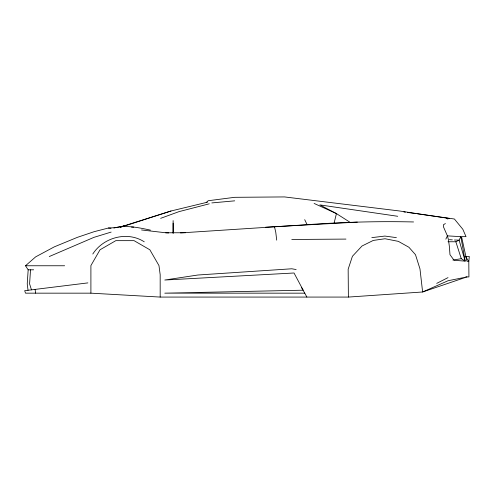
<?xml version="1.0" encoding="UTF-8"?>
<svg xmlns="http://www.w3.org/2000/svg" width="494" height="494" viewBox="0 0 494 494"><rect width="100%" height="100%" fill="white"/><g stroke="black" fill="none" stroke-linecap="round" stroke-linejoin="round"><path stroke-width="0.74" d="M173.122 220.59L173.122 233.168L173.122 223.177M115.775 227.635L108.408 228.024L94.163 231.674L77.397 237.342L54.309 246.852L35.673 256.855L25.497 265.76L28.17 269.804L27.238 283.865L28.028 290.274M30.523 269.804L29.591 283.865L31.468 289.848M334.092 223.127L336.439 213.599L319.853 204.899L397.713 216.286M445.841 239.139L447.403 235.873L443.408 226.727L443.408 224.77L445.397 223.56M460.84 236.651L465.175 261.122L454.091 260.301L449.978 254.682L449.386 246.592L448.422 239.565L447.403 235.873L460.84 236.651L459.105 240.158L455.851 241.757L448.002 241.757M92.792 254.015C103.4 237.416 127.322 230.846 144.248 241.813M206.233 202.484L208.209 200.731L234.706 197.316L284.538 196.927L399.269 210.95L448.972 218.428L447.545 219.003M436.696 283.389L448.021 277.622M49.264 256.54L93.934 237.355L111.138 232.087M160.649 218.336L178.97 211.648L209.265 203.812M121.709 226.808L120.264 227.055L170.98 211.012L207.511 202.176M123.154 226.45L170.98 211.012M120.283 227.073L124.568 225.863L116.504 227.487M113.892 228.024C125.803 224.764 138.586 227.623 150.429 230.124M452.881 260.035L461.266 258.708L465.175 261.122L459.105 240.158L454.412 240.01M87.876 282.895L24.7 290.682L25.497 293.164L90.902 293.164L160.173 297.073L348.381 297.073L422.617 291.985L466.947 276.924L448.021 280.753L422.617 291.985L419.974 268.884L415.491 254.694L408.909 247.259L398.374 241.368L385.048 238.75L373.273 240.43L362.04 245.987L352.42 256.281L348.159 269.199L348.381 297.073M371.828 237.633L384.888 236.064L396.386 237.633M211.84 202.917L234.706 200.842M180.514 232.921L307.126 224.69C342.546 222.121 378.064 221.121 413.564 221.96M265.568 227.203L357.353 222.102M291.781 239.479L345.954 239.09M141.55 229.963L165.725 232.779L185.688 232.742M25.497 265.76L64.634 265.76M28.17 269.804L33.654 269.804M465.867 276.924L468.93 276.924L468.8 261.548L469.3 256.466L465.533 256.466L468.8 261.548L466.947 261.258L461.544 236.651L466.015 236.651L462.841 229.302L454.4 219.009L417.535 213.822M306.86 297.073L304.773 293.164L164.786 293.164L303.193 290.194L294.029 272.997L164.786 280.024L197.872 275.01L291.781 268.785L296.153 269.545M131.49 227.104L133.738 227.11M165.725 232.779L168.682 232.933M446.693 218.268L448.972 218.428M449.404 239.652L452.362 239.862M108.408 228.024L111.008 228.284M403.864 211.938L405.383 212.148M407.661 212.463L416.016 213.618M314.122 203.435L336.439 213.599L349.925 222.214M301.618 287.693L304.773 293.164M304.705 219.669L307.126 224.69M455.851 241.757L461.266 258.708M274.442 226.585L275.782 232.353L276.702 240.14M35.117 289.398L35.58 293.164M160.173 297.073L160.173 274.689L158.969 265.574L149.849 249.779L134.053 240.658L115.818 240.658L100.023 249.779L90.902 265.574L90.902 293.164"/></g></svg>
